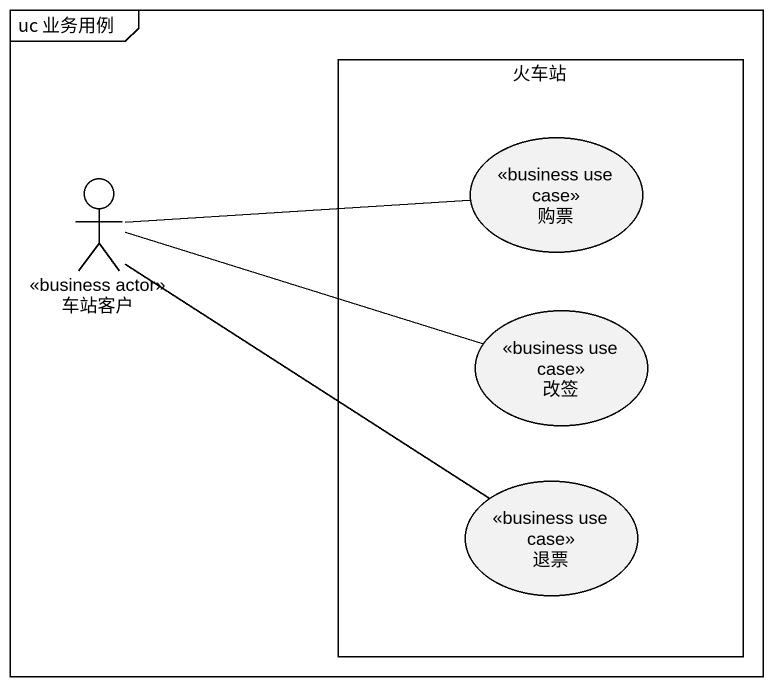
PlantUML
@startuml
mainframe uc 业务用例
rectangle 火车站 {
  usecase 购票 <<business use case>>
  usecase 改签 <<business use case>>
  usecase 退票 <<business use case>>
}
actor 车站客户 <<business actor>>
车站客户 -right- 购票
车站客户 -right- 改签
车站客户 -- 退票
@enduml
